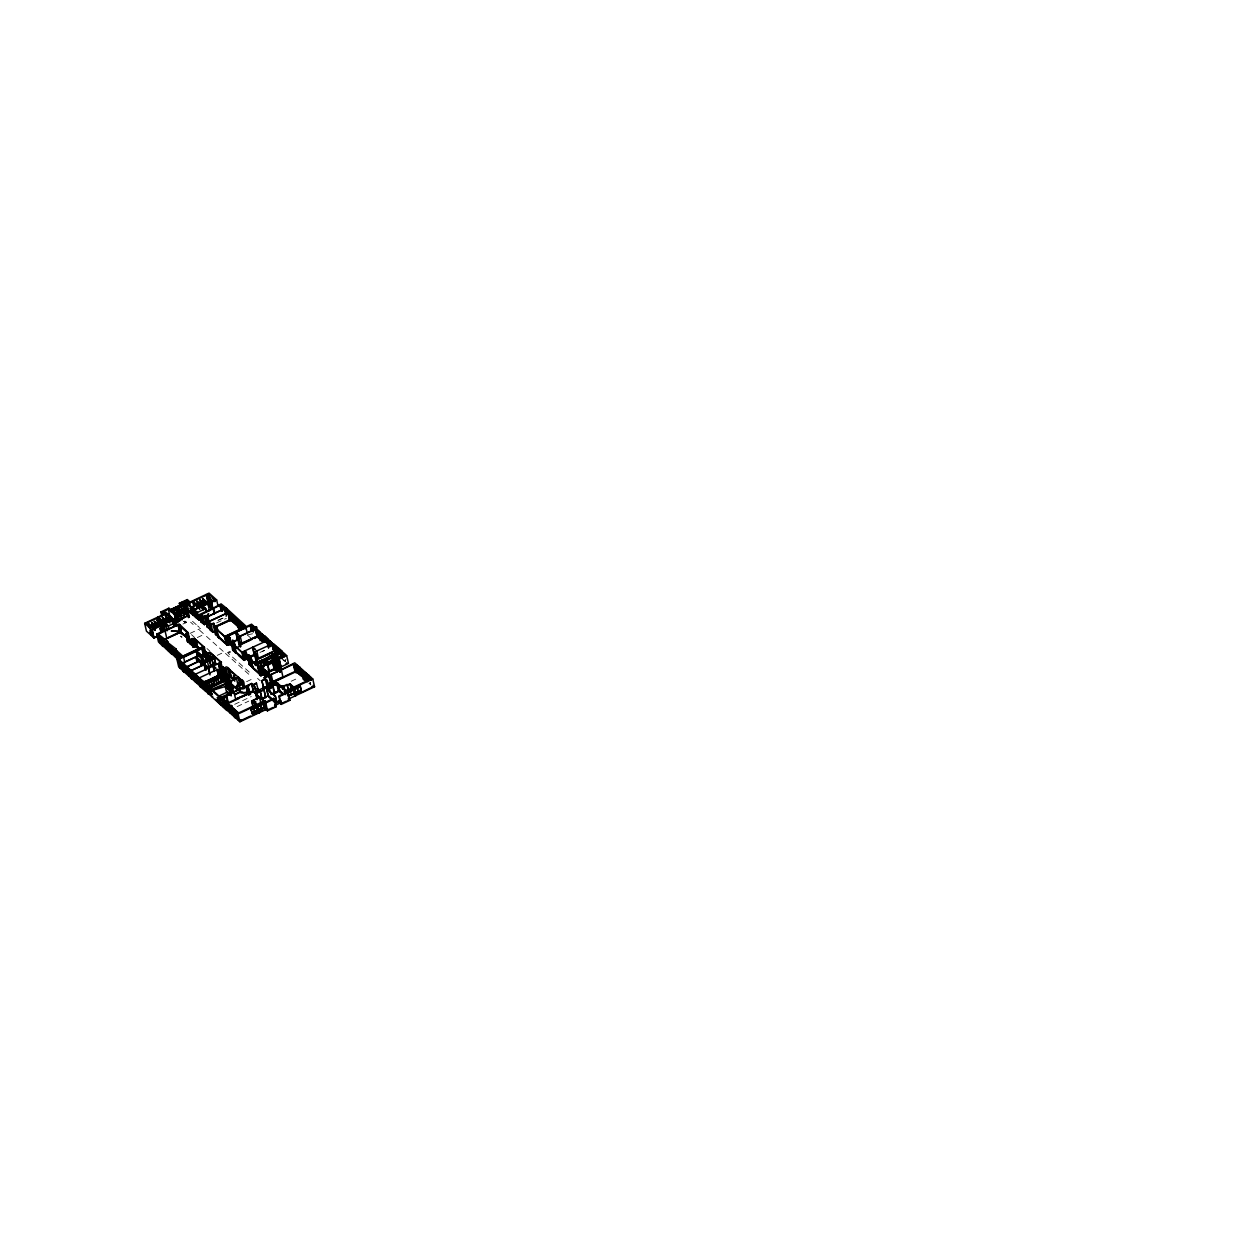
<?xml version="1.0" encoding="UTF-8"?>
<svg xmlns="http://www.w3.org/2000/svg" width="1236" height="1236" viewBox="0 0 1236 1236"><rect width="100%" height="100%" fill="white"/><g stroke="black" fill="none" stroke-linecap="round" stroke-linejoin="round"><path stroke-width="0.75" stroke-dasharray="5 3.75" d="M182.913 624.041L186.59 622.311L184.921 620.827M190.05 633.388L200.526 628.475M217.799 620.379L226.466 616.316M218.54 620.225L224.983 617.197M216.624 622.913L226.312 618.371M197.312 637.544L204.187 634.331L198.625 629.356M247.679 634.825L253.534 633.574M217.212 655.358L224.087 652.144L205.609 635.598M227.439 652.577L230.081 651.341M230.761 651.959L228.135 653.18L250.692 673.373M264.473 650.337L259.483 652.67L264.612 650.46M284.991 660.009L286.072 659.761M246.597 681.654L251.742 679.244M234.655 704.335L251.279 696.548M237.157 706.575L248.791 701.121M291.186 681.252L298.031 678.054M310.437 684.481L310.128 682.226M283.168 659.607L285.361 661.569M310.7 684.435L308.923 683.153L310.962 684.96M282.441 659.437L284.481 661.26M247.169 634.84L252.02 639.182M257.536 678.379L260.24 680.789M192.507 621.306L196.354 624.752M197.652 625.91L199.413 627.486M190.622 622.187L193.187 624.489M225.477 653.396L250.661 675.938M184.828 620.966L186.435 622.388M183.793 621.353L185.539 622.82M183.639 621.337L185.446 622.851M191.441 634.624L194.207 637.112M206.968 648.529L209.811 651.078M180.981 636.107L182.094 637.112M180.379 636.169L181.723 637.374M310.051 682.257L310.53 684.528M285.222 659.931L285.578 661.461"/><path stroke-width="1.5" d="M183.778 603.786L184.535 602.998M183.577 602.04L184.149 602.04M184.767 602.133L182.217 603.585L182.295 602.241M184.38 602.504L184.164 602.411M182.418 603.029L182.155 602.705M174.739 613.21L173.643 610.414M177.011 611.882L181.846 609.58L177.088 611.944M196.447 647.649L197.806 647.231M208.019 621.754C210.058 622.079 207.942 620.287 209.811 629.618L212.855 632.338L211.047 624.535L208.575 622.311L210.614 630.082M202.951 647.432C203.028 645.254 206.659 649.163 202.812 646.83L182.866 656.115L183.144 656.841M220.07 662.45L221.522 662.249L195.319 674.253L196.57 679.676M226.93 645.254L229.834 644.311L228.027 636.478L225.122 637.637L226.528 637.436M245.037 659.9L243.6 660.225M253.21 666.868L252.577 667.904L260.734 675.319L263.299 674.114L266.204 676.895L264.612 669.757L266.343 676.834L263.175 673.991M226.821 644.605L229.865 643.863L231.534 644.929L229.664 643.261M174.43 613.303L176.624 612.021M182.526 602.179L183.036 602.581M181.136 630.066L179.884 624.644L187.007 631.627C184.952 632.26 189.324 632.059 186.914 632.461M216.362 629.232L217.721 629.248L213.55 626.776L216.439 625.648L217.69 631.055M234.114 680.418C228.088 677.869 233.171 668.923 226.389 666.884L223.33 668.352L225.276 676.308L226.497 675.737L224.689 667.904L226.219 669.263L228.027 677.096M241.993 652.685L234.516 645.099M250.398 659.391L251.557 659.576L248.421 657.537L249.394 656.316L252.005 667.394M270.56 682.936L272.955 685.254L278.054 683.137L279.923 691.264M242.117 680.372C225.833 704.767 245.763 663.856 244.048 688.622L241.993 680.372M250.352 660.148L249.749 655.93L248.467 654.771L250.089 655.806L250.985 659.73M226.111 643.724L226.744 644.296L215.219 633.975L222.65 640.217M236.539 652.824L235.334 652.809L232.878 641.546C236.478 641.268 229.618 638.765 233.264 641.175L235.968 653.025L232.708 650.105L229.865 637.699L227.996 636.03L235.767 632.399L238.641 634.964L236.03 632.276L250.197 625.632L252.067 631.596M242.998 652.407L241.777 652.284L243.276 652.484M274.407 693.411L272.6 685.578L269.046 687.247L277.497 683.632L275.041 680.943L275.875 684.559M152.831 632.847L151.441 631.611L152.831 632.847L151.997 633.512L150.607 632.276L151.611 631.395M159.367 641.175L160.371 640.387L159.66 637.251L158.532 637.56L159.367 641.175L166.041 647.139L164.666 641.747M163.816 643.74L163.167 640.31L163.43 646.335L170.877 653.458L169.409 645.47L170.135 649.224M167.772 644.605L168.544 647.973L175.218 653.952L174.384 654.616L167.71 648.637L168.714 647.865L170.722 649.75M174.384 654.616L173.009 649.209L171.619 647.958L171.773 653.798L178.401 659.73M178.973 658.726L175.914 655.976L176.918 655.204L178.926 657.088M187.038 670.005L186.481 672.43L179.807 666.451L180.811 665.663L179.699 660.843M182.866 669.186L183.87 671.611L191.657 678.579M183.422 669.68L184.257 669.016M193.31 674.547L194.824 679.893L188.15 673.914L189.154 673.141L187.949 668.135L190.962 670.932L189.989 671.349M192.6 676.494L192.213 679.074L199.954 686.011M202.534 685.115L201.715 681.793L203.121 687.324L196.447 681.345L197.466 680.572L198.857 681.808M212.19 694.153L211.433 694.756L204.759 688.776L205.763 688.004L207.061 689.425M230.081 708.707L229.68 711.086L223.005 705.107L224.01 704.335L222.604 697.398L245.964 686.459L248.699 695.111L250.506 694.261L247.787 685.609L251.603 683.817L254.461 686.382L257.15 697.15M230.421 710.236L227.625 707.564L226.621 708.352L227.053 710.267L234.747 717.158M230.112 713.017L232.26 711.704L233.542 713.141M237.683 712.739L234.655 709.943L235.304 717.652L239.923 721.793L258.355 713.141M225.338 636.988L224.288 636.664L225.647 637.05M180.487 662.558L179.436 658.742L196.153 650.909L201.901 656.053L210.151 652.762L221.012 662.527M233.882 644.466L234.948 644.667L231.889 642.751L237.698 639.985L236.03 632.276M230.653 677.313L228.845 669.495L235.072 675.057L233.542 675.783L234.794 681.19M223.577 675.319L227.316 678.78L229.881 689.333M196.648 646.413L197.343 647.031M230.514 676.71L231.209 677.328M186.095 609.781L185.045 601.376L191.549 607.123L204.697 601.067M186.342 608.792L185.045 601.376M193.218 614.354L188.629 610.769L189.355 611.372M174.044 622.434L175.311 623.516M170.8 610.893L168.868 608.205L160.881 611.944L163.646 614.4L144.643 623.315L152.244 630.113L165.315 623.454L168.297 626.049L175.728 622.496L176.563 626.111M196.323 614.647L194.624 608.823L193.465 609.363L197.157 612.592L205.67 608.529L206.458 611.959L205.624 611.882M195.921 617.784L198.95 619.591L197.281 612.361L194.361 609.842L202.441 606.057L205.315 608.529L206.149 612.144M197.667 618.803L196.74 613.628L195.412 612.469L197.667 618.803L198.826 619.823L200.556 618.463M244.558 658.989L232.569 649.503L243.554 659.73L246.18 658.464L247.926 659.607L246.458 658.294M252.87 706.451L251.619 701.028L259.452 697.305L261.229 704.628M253.195 706.451L251.943 701.028L259.56 697.398M253.395 702.651L255.605 701.739L253.504 702.743M283.739 693.906L279.027 690.26M264.859 708.614L265.647 709.062M196.895 617.088L196.292 616.053L195.133 616.594L196.57 617.536L195.412 612.469M259.483 674.192L260.224 673.836L249.054 664.273L251.619 664.056M180.162 606.907L179.328 603.292L187.3 599.553L190.066 602.025L209.054 593.125L216.64 599.923L218.092 606.181M181.677 602.535L183.531 601.669M176.903 623.021L175.095 615.188L168.39 609.178L162.472 611.959L165.083 614.307L166.814 622.357M190.421 606.613L189.587 602.998L186.837 600.541L180.919 603.322L183.144 605.316L186.945 603.539L188.814 611.635M183.005 603.214L182.758 602.025L183.438 602.705M170.46 609.611L180.981 604.775M163.615 612.994L165.887 612.129L168.003 621.801M176.501 609.441L175.898 607.34L180.827 605.115L181.816 609.642M187.161 603.724L187.625 605.702L183.809 607.479L183.361 605.501L187.161 603.724L192.013 608.066L193.82 615.899L190.514 607.927L191.827 613.597M206.381 594.902L210.429 598.703L212.87 609.302M171.155 611.588L176.084 609.379M176.331 609.163L181.182 606.891M189.587 602.998L192.692 601.546L196.385 604.852L197.219 608.467M194.361 606.938L193.079 601.376L208.59 594.099L214.508 599.398L211.155 601.685M171.217 611.835L176.006 609.317M183.608 607.293L187.625 605.702M149.494 627.764L148.644 624.072L151.472 626.111M173.473 623.346L172.638 619.746L153.048 628.815L151.642 622.666L154.145 624.875M155.149 625.107L154.299 621.414L156.802 623.624M158.239 625.71L157.266 620.024L159.351 621.893L148.706 626.884M163.569 623.222L162.596 617.521L164.682 619.39L167.262 630.561M198.502 607.973L196.987 601.407L199.32 603.06L200.201 606.922M201.205 606.243L200.093 599.954L202.101 601.747L202.998 605.609M203.847 604.327L202.889 598.641L205.068 600.603L195.643 605.007M151.163 626.266L148.644 624.072M158.981 620.132L163.152 623.856L158.95 620.009M174.322 613.025L176.655 612.144M206.875 597.683L211.047 601.407L206.845 597.56M161.298 619.869L163.755 630.484M174.909 613.612L185.369 608.715L187.069 616.579M185.431 608.776L174.971 613.674L175.265 614.879M180.101 611.542L180.58 613.612L175.728 615.883L180.518 613.365L180.101 611.542L175.249 613.813L175.666 615.652M186.713 608.606L186.203 609.518M170.722 616.455L171.789 620.441M169.734 621.523L168.668 617.521L161.823 621.275M148.876 627.038L168.838 617.676M169.965 617.119L168.39 609.178M148.969 627.285L159.599 622.311L163.863 626.328L159.537 622.542M175.095 615.188L176.115 614.709L177.922 622.527M186.018 609.951L187.609 609.317L189.417 617.15M204.867 601.221L192.522 606.953L195.273 617.197M149.139 627.44L159.768 622.45M162.503 621.167L168.946 618.154L162.009 620.642M175.605 615.59L180.456 613.303M166.196 613.968L170.738 618.031L171.881 617.49L167.2 613.303L146.234 623.33L153.341 628.784M180.827 613.396L185.694 610.939L180.95 613.442M192.013 608.066L193.156 607.525M180.904 613.458L185.678 611.125M207.818 601.268L200.943 604.481L208.096 601.515M191.317 609.163L192.631 614.833M188.629 610.769L188.598 611.449M165.609 621.816L154.454 627.023L155.164 630.02M208.081 602.025L201.576 605.068L202.256 607.973M168.868 620.534L166.69 622.419M198.579 606.799L201.066 605.64M160.124 625.061L164.45 628.861L160.278 625.122M175.249 624.813L173.998 619.39L172.638 619.746M208.142 602.55L212.345 606.413L208.173 602.674M214.971 601.453L213.457 600.279L214.925 601.608M195.072 609.224L207.926 603.199M176.176 626.127L175.342 622.511L172.53 620.07L165.593 623.33L168.451 625.802M173.627 623.562L172.793 619.947L173.998 619.39M208.204 603.879L202.689 605.934L205.67 608.529M211.572 602.287L216.64 599.923M152.492 630.746L151.456 631.225L151.997 633.512M211.758 603.879L207.432 600.078L211.727 603.755M150.189 632.708L151.626 634.377M161.051 632.647L160.077 628.429L160.927 627.965L164.187 631.055M179.096 619.483C174.013 622.743 176.856 614.833 181.012 615.961M206.18 594.531L208.621 605.686L212.716 608.313M176.794 621.507L187.115 616.007M160.989 628.676L160.216 629.031M208.76 606.289L209.378 605.331M182.387 618.912L181.414 619.344L182.094 619.854L181.491 619.19M192.878 614.045L194.33 614.786M151.348 635.52L152.368 635.041M211.449 608.019L209.131 597.359L211.511 608.081M162.379 642.272L160.371 640.387L161.839 641.7L161.066 638.008L162.534 645.995L158.502 641.917L156.694 634.083L164.882 630.252L166.86 638.518M165.269 630.592L179.22 624.056L179.884 624.644M202.982 622.465L201.004 621.847L199.336 614.616L213.025 608.205L214.369 614.029M152.739 636.772L153.758 636.293M184.782 635.845L180.317 633.064L178.108 624.86L159.073 633.774L158.625 634.423L167.725 641.515L168.559 645.13M200.881 614.848L219.962 605.238L221.816 611.202M178.509 625.231L187.084 632.229M195.798 617.181L197.25 617.32M199.336 614.616L202.642 616.996L204.45 624.829M200.433 615.018L202.24 622.851L201.298 614.57L202.132 618.185M220.564 605.779L228.459 611.882L227.687 612.253L229.355 619.468M154.006 637.915L157.451 636.293L154.052 637.946L146.451 631.148L144.643 623.315M200.711 614.848L202.797 616.702L205.176 615.59L208.281 618.371L209.904 625.37M201.205 617.691L199.908 619.236M202.642 616.996L205.331 615.729M222.944 607.37L221.908 607.849L224.967 610.584L225.786 613.72M199.506 619.808L200.665 619.375M213.025 608.205L221.089 603.894L226.358 608.158L227.084 611.295M204.79 618.201L208.652 613.597L204.882 618.633M206.397 617.227L224.797 608.606M160.726 638.162L169.409 645.47M226.358 608.158L246.443 626.59L251.557 624.18L264.628 636.37L261.569 633.62M179.591 631.426L171.279 631.102L178.741 631.349L179.081 632.801M207.246 627.316L205.423 619.483C212.808 619.082 199.259 612.484 208.158 618.386L205.902 619.483L207.154 624.906M162.611 639.815L161.592 640.294L158.532 637.56M180.889 631.287L164.033 639.846L177.52 633.605M201.004 621.847L203.09 621.538M225.106 610.522L222.047 607.788M163.832 639.553L180.765 632.183M201.221 622.032L202.967 621.801M177.459 632.894L181.924 633.28M225.632 611.264C228.598 620.364 222.99 606.845 226.991 612.392M159.815 643.091L160.618 642.72L159.552 637.081M159.969 643.245L160.726 642.519M209.008 621.445L228.011 612.531L229.958 620.487L231.117 620.487L229.324 612.67L227.687 612.253M204.465 623.933L206.999 622.959L204.311 624.226L202.101 622.249M228.15 612.67L209.224 621.538L210.135 625.447M168.204 647.309L166.953 641.886L167.725 641.515M188.088 641.144L186.281 633.311L187.687 632.647M188.567 641.144L186.744 633.311L188.166 632.647L189.664 640.634M185.74 634.145L187.795 642.21L185.74 634.145L186.713 633.697L188.521 641.53M188.104 642.071L186.203 634.161L187.177 633.697L188.984 641.53L188.011 641.994M163.26 643.245L165.454 644.929M162.534 645.995L164.233 645.949M167.71 648.637L166.875 645.022L168.003 644.728M211.047 624.535L213.766 623.268L214.616 626.946M232.121 618.448L231.039 618.695L230.483 615.435M188.49 636.617L190.359 644.018L187.578 632.137L188.166 632.647M231.843 616.563L232.492 619.993L231.92 616.625M179.282 659.73L177.613 652.824L169.965 645.965L171.433 653.952L172.577 653.427M166.489 649.07L167.293 648.699M218.154 637.081L215.574 626.065L216.439 625.648M214.415 626.93L229.68 619.761M234.346 617.567L233.28 618.108L230.251 615.312M214.338 627.146L230.22 620.24M216.331 635.041L214.539 627.224L216.068 626.513L218.818 637.668M169.965 645.965L172.159 651.217M217.072 626.343L230.977 619.885M234.006 618.494C237.018 629.016 230.421 611.743 236.895 621.353L233.975 618.726M195.937 645.764L193.001 646.861L191.194 639.027L193.032 638.888L194.84 646.722M191.194 639.027L192.893 639.182L194.701 647.015L196.076 646.366L194.407 638.255L193.032 638.888M168.158 650.569L168.961 650.182L165.454 646.752M192.893 639.182L194.979 639.182L196.787 647.015M187.548 641.978L188.938 641.484M235.427 620.039L236.277 623.114M237.915 627.61L236.107 619.777L236.864 619.421L229.309 612.654M234.006 621.245L233.449 618L230.39 615.25L231.163 618.633M215.574 631.071L212.716 631.735L207.107 626.714M176.624 654.833L175.373 649.41L176.13 649.054L177.381 654.477M236.107 619.777L245.361 627.023L225.632 636.37M214.539 631.333L213.164 632.199M174.57 650.522L173.55 651.001L170.491 648.267M173.797 652.407L171.649 648.174M239.49 622.171L238.455 622.65L239.738 628.197L240.773 627.718M215.667 634.439L212.731 623.516L210.692 623.794L208.93 622.218L210.815 630.514M177.613 652.824L178.726 659.236L186.512 666.374L188.413 666.776L187.47 667.224L188.644 673.527M177.119 652.793L179.127 654.678L177.629 653.257M239.954 624.087L240.696 627.332L239.923 623.964M177.536 653.442L182.032 656.779L176.918 659.174L178.726 667.007L183.314 671.117M192.862 646.258L196.076 645.47L197.157 646.922M194.423 645.887L193.125 646.49L187.408 641.376L189.927 640.866M193.001 646.861L191.595 638.966M174.832 656.548L175.636 656.161M238.533 626.652L237.775 627.007L239.398 627.409M242.55 624.922L241.483 625.447L238.455 622.65L241.607 625.401L242.426 628.707M178.169 653.319L180.502 658.494M229.494 617.135L242.982 629.201L242.086 625.895L243.106 625.416M179.823 655.312L180.379 658.556M178.386 656.517L176.794 655.265M239.738 628.197L238.764 628.367L236.957 620.549M176.362 657.907L176.671 655.389M225.261 636.246L245.222 626.884L245.5 627.625M183.005 656.239L202.843 646.953M208.76 661.523L206.845 653.736L202.38 656.022L196.277 650.677L183.469 656.671L184.859 662.697M196.493 650.862L203.662 647.51L205.655 655.683M178.71 659.375L179.436 658.742M183.608 657.274L196.416 651.264M205.253 657.815L203.446 649.981L201.87 648.576L196.663 651.017L197.914 656.44M205.47 655.343L203.059 656.47L203.986 656.27L202.179 648.436L203.693 647.726M250.815 626.173L251.727 625.74L267.409 639.769L268.212 643.724M253.38 631.704L252.206 626.637L253.226 626.158L256.285 628.892L237.806 637.359L239.614 645.192M203.446 649.981L205.562 657.676M246.01 627.594L227.548 636.061L229.865 637.699M180.039 662.295L181.059 667.996L180.255 668.382M252.762 628.212L254.709 629.943M255.821 626.853L256.702 627.193L255.821 626.853L256.285 628.892M180.101 662.542L182.882 665.215M252.824 628.444L254.183 629.572M183.531 671.766L181.167 663.438L183.531 671.766L184.674 671.241L182.727 662.975L200.386 654.709L202.194 662.063M203.538 655.806L207.617 659.452L206.257 652.083L207.54 653.226L209.347 661.059M237.405 637.359L238.78 638.579L240.556 646.629L239.212 645.177L237.405 637.359L255.327 628.954L257.273 636.911L253.859 638.502L257.134 636.787L262.217 641.33M182.866 663.114L195.891 656.996L208.421 667.965L210.043 674.949M196.987 660.487L196.153 656.872L200.68 654.756L201.901 660.039M181.723 663.933L189.85 670.746L191.874 679.244L192.924 677.853M183.098 663.964L186.111 666.76L182.063 663.778M260.085 637.436L256.995 634.933L255.821 629.881L256.841 629.387M208.745 660.673L207.231 653.38L202.024 655.822L203.276 661.229M207.54 653.226L209.904 652.114L220.873 661.924L222.156 667.502M233.264 641.175L230.9 642.287L233.589 644.682M240.417 646.505L238.78 638.579M240.417 646.691L238.61 638.672M232.77 641.808L237.436 639.615L239.351 641.345M201.144 656.934L206.041 654.632M256.377 631.441L259.359 634.3L256.439 631.689M181.46 666.76L180.379 666.606L181.136 667.301M183.716 665.771L186.497 668.444M182.279 666.976L181.321 663.717L182.665 663.408L179.606 660.673M256.223 633.017L255.265 629.371L252.329 626.575L253.504 631.642M205.114 657.212L203.847 655.667M184.967 667.085L186.281 666.637M258.061 634.701L257.119 634.871L255.945 629.819L258.834 632.678L259.9 632.137L257.861 630.314M188.011 666.42L200.402 660.673L201.468 666.312L199.954 660.627L187.872 666.297L188.845 670.036M183.917 669.294L183.222 663.902M188.15 673.914L186.93 668.614L188.042 668.321M201.329 661.893L213.921 656.131L215.728 663.964L212.808 665.184L215.759 663.809M260.549 634.099C265.06 634.331 266.296 650.012 263.608 636.849L260.672 634.053L261.723 639.166L260.781 634.222M201.607 662.141L204.249 660.796M206.86 659.545L204.419 660.596M208.791 667.224L206.875 659.282L211.356 657.351M213.797 656.301L211.68 657.289L213.21 664.474M182.974 671.272L184.535 670.808M200.696 662.944L201.777 663.809M207.756 659.391L206.257 652.083M257.134 636.308L239.475 644.589L240.85 645.825L235.396 648.189M258.417 636.123L257.799 632.801L258.618 636.123M185.894 670.206L185.076 666.899L186.481 672.43M241.174 644.45L250.584 640.047M261.105 635.675L264.087 638.533M188.444 670.005L191.225 672.678L192.043 675.999L194.778 678.255M261.028 635.968L264.118 638.471M214.322 658.201L201.87 663.995L201.375 661.832L202.055 664.072L214.431 658.309M232.847 650.229L233.388 650.723M259.946 637.482L259.004 632.554M189.85 670.746L191.874 679.244M264.489 635.767L268.243 639.599L267.177 640.14L264.164 637.343L267.316 640.078M193.017 678.703L191.147 670.515L204.234 664.381L205.609 669.989M262.403 637.096L263.345 640.356M191.256 670.623L204.342 664.489M190.066 671.411L198.146 678.178L200.186 686.675L208.266 693.442M203.677 665.231L201.762 661.816M204.697 666.436L206.69 667.934L204.821 664.644L205.902 670.283M206.644 667.996L206.242 666.003M259.977 640.619L260.92 640.171M191.997 673.002L194.84 675.922M208.39 666.451L206.01 667.579L204.388 660.58L206.026 667.857M210.815 665.323L212.947 664.319L211.433 657.15M213.195 664.195L215.327 663.207M188.598 675.845L189.402 675.459M267.285 643.817L266.451 640.202L267.409 639.769M193.604 674.593L194.624 674.114L191.286 671.117M268.645 647.896L266.976 640.665L242.889 651.758L244.697 659.591L246.165 658.912M276.972 652.623L275.721 647.2L268.397 640.665L266.451 640.202M192.26 676.772L194.16 677.622M196.447 681.345L195.226 676.046L196.246 675.567L199.274 678.363M270.02 646.598L268.984 641.484L271.997 644.28L273.079 649.333M219.931 664.736L222.032 672.415L219.931 664.736L218.448 663.408L219.668 671.333M246.906 659.112L244.512 651.233L246.258 652.392L249.502 664.721M191.317 678.734L193.233 678.595M196.74 677.436L198.115 678.842L199.305 678.301M269.463 643.353L272.43 645.903M198.146 678.178L200.186 686.675M227.208 686.938L222.727 666.822L224.025 667.981L225.833 675.814M265.045 636.262L276.555 647.031M198.007 678.734L198.919 681.87M220.302 676.741L219.823 674.701L221.97 673.821L217.273 669.464L199.351 677.869L200.479 683.369M257.505 661.198L255.697 653.365L254.431 652.237L256.47 660.627L255.837 660.07L254.029 652.237L272.09 643.956M272.044 644.219L268.845 641.53M208.034 685.625L209.626 693.566L208.482 694.091L206.458 685.609L198.702 678.672L202.889 681.592L203.322 683.23L200.356 680.665M275.226 651.078L274.438 647.71L275.257 651.017L273.635 649.827L272.461 644.775L273.496 644.296M250.645 655.729L251.758 661.028L250.645 655.729L247.385 657.042L250.197 659.56M257.073 661.399L255.697 653.365M195.273 681.824L196.076 681.438M196.941 680.959L196.246 675.567L199.181 678.363M223.113 669.309L219.668 670.854M249.332 656.764L255.667 653.798M251.155 656.579L254.477 655.018L252.808 647.309L255.528 649.734L252.561 647.417L254.369 655.25L251.263 656.718M273.032 646.335L275.999 649.194M246.319 659.066L244.944 659.715L243.137 651.882M273.079 646.582L276.045 649.132M219.467 671.874L219.807 673.805M226.219 669.263L227.779 668.537L228.845 669.495M196.895 683.276L197.714 682.89M221.599 671.967L220.456 670.53L222.434 670.005M201.623 681.978L202.92 681.546L199.738 678.858M248.142 660.287L245.964 652.531M276.045 653.056L274.794 647.633L275.721 647.2M276.879 653.813L275.52 647.51L272.461 644.775M220.07 674.223L221.105 675.165L218.957 672.956L220.085 673.774M204.094 682.581L221.939 673.713L223.747 681.546L210.753 687.633M277.482 659.159L284.527 655.08L276.555 647.958L274.794 647.633M199.861 678.796L200.51 686.505M206.196 681.221L204.203 682.689M213.318 679.985L212.901 678.07L210.831 678.919L212.438 686.165M213.071 677.869L215.049 676.942M217.366 675.984L215.373 676.895L217.011 683.894M278.316 654.029L277.158 648.962L278.177 648.483L280.217 650.306M224.102 674.207L225.694 675.211M273.759 651.187L255.697 659.468L256.933 660.796M199.629 686.165L200.773 685.64M271.147 652.608L279.351 659.761L281.468 668.939L279.212 659.823L271.147 652.608L275.072 669.201L277.636 671.503L275.922 663.825L277.636 671.503L275.01 668.97M204.45 684.157L222.341 675.69M256.841 650.909L258.262 658.263M260.317 657.969L272.059 652.469M204.728 684.311L222.434 675.876L221.445 674.887M257.799 659.329L267.208 654.925M272.198 652.593L268.645 654.06M277.714 650.538L280.51 653.211M205.037 684.868L206.427 686.274M277.636 650.831L280.557 653.458M222.047 677.158L226.358 675.134L227.887 676.494L229.757 675.629L230.885 676.633M252.314 662.96L257.366 660.596L256.099 659.468M206.458 685.609L208.482 694.091M273.357 643.693L281.978 650.97L280.773 652.206L281.932 657.258M206.304 686.165L207.184 689.364M280.402 651.403L255.049 663.948M206.381 686.227L207.617 685.733L204.558 682.998L205.593 688.112L212.391 694.029M255.064 663.408L257.49 662.28L258.726 667.656M280.309 651.588L276.061 653.566L277.111 658.093L281.375 656.223M228.088 681.577L224.272 678.131M228.475 688.236L226.08 677.513L228.598 688.174M273.789 655.157L275.752 663.469L273.851 655.219M225.477 705.632L224.689 701.94L207.015 686.104L208.266 686.413L208.436 687.973M229.525 676.401L231.117 675.644M203.569 689.255L204.604 688.776M280.726 653.334L273.141 656.919M208.482 687.741L209.935 687.061L208.822 682.241M210.182 686.938L212.175 686.011M212.422 685.887L214.4 684.96L212.886 678.054M214.662 684.852L216.64 683.925M216.887 683.802L218.865 682.875M219.127 682.751L221.105 681.824L219.993 677.004M221.368 681.7L223.268 680.82M227.316 678.78C239.305 732.855 218.092 636.324 233.944 693.334L225.879 686.119L223.33 675.026L231.472 682.334M255.45 665.478L262.665 661.832M263.392 661.754L271.827 657.969M273.372 657.073L280.804 653.751M210.027 687.819L223.422 681.53L221.615 673.697M224.937 681.021L232.816 688.174M276.802 662.218L272.77 658.603M205.207 690.708L205.979 690.229M208.22 689.147L208.652 690.862M210.074 688.854L211.093 688.375L211.619 690.661L207.154 686.706M228.799 680.124L231.456 690.723L228.938 680.063M276.833 657.707C279.413 682.504 280.356 644.45 271.58 655.667L272.615 660.194M264.906 663.377L263.237 662.079M209.919 689.41L211.232 688.977M257.814 666.961L260.209 675.335L257.814 666.961L259.066 668.089L260.873 675.922M258.695 666.698L261.09 665.447M268.042 662.311L272.368 660.318C272.77 650.059 262.434 659.576 268.691 664.767L272.816 662.681M277.034 658.108L281.236 656.007M283.956 654.879L280.773 652.206L284.249 656.393M237.945 676.648L239.475 682.426M268.15 662.419L272.384 660.426M228.305 681.747L232.152 685.285L224.133 678.193M230.128 681.299L232.646 691.975L230.329 681.314M208.05 686.289L211.495 690.723C204.697 684.775 211.85 690.569 208.374 692.021L208.822 693.937L226.173 709.928L224.365 702.094L225.724 701.461M224.967 683.786L211.928 689.116L203.955 681.978M229.896 681.469L236.462 678.394L238.131 685.625M253.102 667.95L251.14 659.978L259.143 667.146L274.16 660.719M230.112 681.654L238.95 677.513L240.201 682.936M259.066 668.089L272.507 661.785L274.655 669.927M229.726 694.817L220.703 697.537L212.638 690.321L225.601 683.91L233.48 691.063L225.246 683.941L225.848 686.521L229.602 689.889M278.455 659.468L286.675 655.621L288.482 663.454L280.479 667.193M207.926 693.597L209.286 692.963M210.846 692.546L210.027 689.225L211.433 694.756M238.61 679.537L241.437 681.886L238.656 679.476M239.568 679.151L240.68 683.57M267.733 665.91L263.33 661.523M274.485 662.697L276.447 670.267L274.608 662.65M229.324 694.848L226.636 692.438L225.246 686.413L226.064 685.903M269.201 675.319L263.762 670.437C259.823 655.976 268.258 688.993 263.685 670.746M276.694 662.388L280.526 665.818L272.631 658.664M241.144 680.387L241.344 681.716M227.285 687L224.767 676.324M280.773 670.128L274.006 663.964L275.149 664.999M279.83 662.805L272.09 655.713L279.985 662.867M275.01 665.138L274.037 664.087M277.049 664.613L275.134 656.362M277.25 664.798L275.273 656.301M239.413 682.735L240.788 683.786M242.38 681.391L240.155 682.566L242.519 681.515L238.347 677.791L242.426 681.7M274.593 666.498L279.939 671.472L274.454 666.559M241.422 682.442L242.874 683.554L233.558 687.772M267.177 676.339L265.972 670.963L267.316 676.277M211.881 696.687L212.685 696.301M264.071 673.079L265.539 674.006M263.345 673.805L260.657 675.721M266.204 672.616L273.959 668.83M235.025 687.355L242.905 683.678M266.265 672.863L274.176 669.016L275.69 669.448M235.226 687.649L242.92 683.863L241.468 682.38M259.73 668.151L261.399 675.381L263.484 674.408L261.615 666.884M266.296 673.079L274.098 669.433M285.933 663.886L286.767 662.82M261.399 675.381L262.434 675.18L260.41 667.162M267.517 672.801L274.315 669.618L272.507 661.785M275.072 669.201L271.287 652.546M280.062 667.146L278.085 658.819L279.923 667.208M219.931 695.574L227.409 692.083M273.867 664.026L280.649 670.19L280.17 667.625M239.614 690.584L236.091 688.452L237.667 688.174L240.448 690.661M265.725 674.346L266.945 675.273M268.722 673.404L269.263 675.536L262.047 669.078L263.577 670.267M219.035 702.264L217.613 697.552M263.206 668.661L268.938 673.527L269.386 675.474M281.082 668.228L273.218 661.198M278.672 670.345L277.281 665.045L278.44 670.036M281.19 668.707L273.326 661.677M266.868 675.582L268.366 676.525M220.703 697.537L233.666 691.465L235.813 699.607L247.308 694.215M234.006 691.774L251.696 683.477L253.086 684.729L256.47 683.137L253.21 684.899L254.724 686.258L257.304 697.274M270.746 683.292L283.075 677.452L281.267 669.618L263.824 677.791L265.215 679.043L267.254 687L263.283 688.73L267.022 686.876M271.163 682.056L268.892 675.706L264.349 677.838L267.208 680.403L269.015 688.236M270.421 674.995L293.334 664.257L296.068 672.909L297.273 672.43C289.996 658.402 305.987 677.235 295.821 666.93L295.497 665.478M217.304 697.691L220.425 699.653M224.272 705.91L222.604 698.68L223.546 698.232L224.38 701.847M246.891 687.278L248.699 686.428M294.261 665.092L295.203 664.644L302.573 671.241M261.847 680.619L263.824 688.606L261.847 680.619L265.215 679.043M269.911 676.633L271.456 675.907L273.125 683.137M262.001 680.773L265.446 679.167L266.961 680.526L268.768 688.359M223.005 705.107L221.769 699.808L222.804 699.329M295.404 665.292L296.424 664.813L299.483 667.564L298.463 668.043L295.404 665.292L298.54 668.043L299.622 673.095L298.54 668.043M234.608 694.369L240.155 691.758L240.356 692.608L247.818 692.84M234.701 694.786L241.005 691.836L241.19 692.685L242.673 691.99L242.874 692.824L246.041 692.284L247.911 693.272M223.16 701.26L226.08 703.871M271.426 679.476L271.796 681.716M281.267 669.618L294.74 662.836L307.594 674.331L304.674 672.199L303.639 672.678L306.667 675.474L308.475 674.671L308.645 677.313M224.55 702.496L225.864 702.063M226.281 701.955L224.921 702.604L226.729 710.422L228.706 709.881M257.876 692.531L257.227 688.498L260.363 691.31L262.171 699.143L266.157 697.274M270.746 688.344L269.711 682.643L271.132 686.783M302.156 671.272L299.143 668.475C299.946 678.07 309.819 681.438 297.644 670.113M235.674 699.004L248.791 693.52M249.378 692.593L253.365 690.708L251.696 683.477M272.059 681.948L282.936 676.849M224.937 701.075L223.701 697.629L226.389 696.378L227.872 702.851L225.246 700.503L228.289 702.743L253.272 691.048C256.733 692.407 255.945 695.868 254.879 692.129L258.309 690.522L256.47 683.137M307.548 681.438L295.945 671.04L269.247 683.554L271.719 684.466M229.417 702.898L239.413 698.201M250.862 692.84L253.411 691.65L263.021 700.503L264.489 706.837M277.142 680.526L295.141 672.075L293.334 664.257M299.436 670.159L302.542 672.956M299.406 670.221L302.418 673.017M296.872 671.874L295.002 671.472M266.883 686.274L254.755 691.959L255.018 692.732M298.2 671.55L297.382 668.228L298.154 671.611M223.438 707.038L224.473 706.559M274.145 683.863L271.518 684.991L274.083 683.802M228.366 705.741L229.093 708.877M228.444 705.787L229.479 705.308L225.246 702.434L232.94 709.325L235.304 717.652M303.469 679.506L301.661 671.673L303.098 670.793L300.039 668.058L299.019 668.537L302.032 671.333L304.303 680.248L305.524 679.815L303.716 671.982M256.346 693.303L260.101 691.434L261.924 699.267M260.363 691.31L264.056 689.765L265.725 697.475M266.358 688.498L275.566 696.393L276.617 702.187L279.846 700.009L281.113 701.136L276.694 702.249L275.304 696.517L266.358 688.498L268.305 696.455L275.242 702.681M299.529 672.909L296.733 670.236M256.393 693.365L264.056 689.765M268.876 687.633L267.115 686.397L263.515 687.849M232.476 713.249L230.808 706.019L231.719 705.586L234.979 717.807M279.799 691.418L277.992 683.601L286.536 690.507L310.236 679.398L310.839 678.641L303.407 671.982L301.661 671.673M231.642 712.508L230.02 707.193L231.039 706.714L234.067 709.51L235.149 714.562L237.868 716.834M304.195 674.253L307.177 677.096L304.257 674.485M231.534 708.583L234.5 711.133M306.559 674.81L307.594 674.331M232.862 709.943L234.098 709.449M234.763 710.128L233.496 709.819L238.115 713.96L239.923 721.793M308.428 680.974L307.47 675.814M304.813 677.745L305.895 677.498M274.407 692.593L278.826 691.187M270.839 694.416L279.151 690.708L283.245 694.369M235.149 711.812L237.945 714.485M307.872 677.73L310.839 680.279M274.052 693.767L277.127 692.33M272.955 685.254L274.546 693.195L279.151 690.708M305.076 679.213L303.33 678.904L304.38 679.074M306.435 678.935L305.616 675.613L306.404 678.981M231.688 714.423L232.615 713.852M310.174 678.054L311.209 677.575M236.385 713.002L237.327 716.262M263.021 700.503L263.237 701.43L239.537 712.539L238.239 712.662L230.808 706.019M236.416 713.126L237.714 712.678L237.976 714.423M307.254 675.922L310.282 678.718L311.348 678.178L308.15 674.841L312.754 678.966L314.562 686.799L296.13 695.435L294.771 691.418M285.207 694.632L284.373 691.017L285.377 690.553L276.725 683.431L278.656 691.604M307.779 680.294L304.983 677.622L308.552 680.912L307.331 675.211M238.115 713.96L262.681 702.481M264.18 701.739L265.987 709.572L267.409 710.855L276.122 706.776L274.315 698.943L265.601 703.021L264.18 701.739L257.382 705.061M267.409 710.855L265.524 701.028L263.67 700.719L256.053 693.921L257.351 699.483M287.787 695.883L286.706 691.187L293.303 688.081L287.37 690.939M312.754 678.966L293.704 687.803L290.12 684.219C276.339 688.174 278.301 687.216 290.275 684.08L294.508 687.772L296.316 695.605L294.554 695.42M250.723 708.182L256.099 705.663M292.747 687.587L293.488 688.251L299.436 685.254M310.746 680.094L307.393 675.86M250.491 708.058L256.13 705.416M250.475 707.564L252.283 713.867L264.566 708.104L263.345 702.805L257.567 704.829L259.56 712.832L257.799 712.647M293.766 687.108L294.462 688.205L300.101 685.563L301.321 690.862L288.544 696.022M274.315 698.943L273.65 698.355L266.08 702.048L265.137 701.198M234.423 717.313L235.767 716.679M257.706 706.513L263.237 704.056L257.536 706.621L259.375 712.662L265.987 709.572M294.4 689.209L300.008 686.814L294.307 689.394M250.893 709.742L256.594 707.162L251.109 709.866M251.835 713.002L257.134 710.422L257.907 711.225M288.529 695.713L293.905 693.195L295.11 695.914L288.513 699.02L289.935 700.302L281.236 704.381L279.382 700.982M251.742 713.187L264.025 707.425L264.566 708.104L262.758 701.801M238.363 720.387L240.387 720.804L250.614 716.015M240.248 720.202L241.205 719.769L239.908 719.893L240.387 720.804M311.688 686.907L312.986 686.783L312.044 687.231M253.581 714.624L258 712.554M258.818 712.168L263.052 710.19M288.343 698.34L289.487 698.556M295.574 694.941L299.807 692.963M300.842 690.26L301.337 692.407L310.499 687.942M274.716 704.814L276.632 703.917M278.934 702.836L279.181 702.048M267.331 708.861L267.888 709.881L265.586 709L265.014 710.036M279.877 703.16L274.763 705.555L276.122 706.776M264.674 708.923L267.748 709.279L266.806 708.429M268.274 709.696L272.971 707.486M275.458 706.189L274.392 706.158M280.587 703.794L286.412 701.198M287.973 700.457L288.838 699.391M224.257 698.139L226.945 696.872L228.289 702.743M210.599 629.433L213.025 631.596M279.351 691.001L278.579 691.032M195.442 639.893L194.407 638.255M204.419 647.679L204.094 646.907L206.582 655.59M251.263 660.58L258.247 666.76M203.585 646.938L195.921 639.599L197.729 647.432M212.638 690.321L225.261 686.505L231.982 692.515M252.685 667.888L250.908 660.673M218.262 637.544L218.957 637.544M188.675 638.842L189.834 639.877L188.382 640.928M210.676 628.676L207.71 627.316M252.159 667.285L252.051 666.528M179.606 632.554L178.108 624.86M179.405 632.647L180.317 633.064M240.819 697.259L247.772 694.292L245.964 686.459M231.379 676.71L233.944 679.367M160.232 642.071L162.627 643.894M172.592 653.149L174.987 654.972M217.799 677.9L217.351 675.968M184.674 601.561L186.945 603.539M172.793 619.947L175.728 622.496M251.943 701.028L256.192 704.721M251.619 701.028L255.991 704.814L257.66 712.044M219.514 674.856C221.908 679.29 214.23 669.464 219.143 683.029M281.654 651.125L286.675 655.621M269.881 641.051L271.92 642.875M282.812 652.639L284.852 654.462M255.945 629.819L258.973 632.616M275.613 647.51L272.6 644.713L273.759 649.781M303.778 672.616L306.791 675.412L307.872 680.48M252.206 626.637L255.219 629.433M277.158 648.962L280.17 651.758L277.281 648.9L278.455 653.968M264.597 638.966L266.667 640.65M269.278 643.168L272.384 645.965M284.125 656.44L280.989 652.33M307.687 677.544L310.792 680.341L310.452 678.595M264.643 639.213L266.157 640.557M284.172 656.687L281.375 654.014L281.514 656.702M261.893 639.043L264.813 641.669M256.563 634.377L265.462 642.349L264.288 637.282M273.202 649.271L276.694 652.577M313.017 685.408L314.562 686.799M263.855 642.334L256.995 636.185L239.073 644.574L240.448 645.81M273.619 651.063L276.184 653.35M307.347 681.731L305.215 679.815L303.407 671.982M226.559 610.599L228.598 612.423M246.149 628.197L247.154 633.048M245.222 628.63L242.21 625.833L242.982 629.201M225.524 611.078L228.552 613.875M242.086 625.895L245.099 628.691M206.057 594.593L210.63 598.518L213.195 609.611M230.128 619.112L241.638 629.418M230.73 620.132L237.188 625.926M252.159 639.306L241.638 643.384M271.657 657.614L263.175 661.832L267.826 665.864M300.101 685.563L301.321 690.862M202.58 598.78L204.759 600.742M204.604 601.345L205.207 604.574M208.699 605.563L212.994 609.24M208.621 605.686L211.959 608.668M202.519 602.102L203.461 605.625M199.784 600.093L201.808 601.901L203.523 609.549M297.243 688.019L298.092 691.449L297.351 688.205M275.149 668.908L277.652 671.148M199.892 603.554L200.665 606.938M237.806 637.359L239.181 638.595M262.635 659.73L267.486 663.886L269.139 671.751M254.029 652.237L255.296 653.365L257.103 661.198M267.285 663.979L262.743 659.916L266.713 657.799L268.444 664.891M196.987 601.407L199.011 603.199L199.908 607.061M263.963 666.837L262.356 659.839L260.41 660.905L261.538 666.389L260.147 660.75M293.442 688.684L294.06 693.257M292.793 688.375L287.478 690.955M237.698 639.506L239.614 641.221M257.196 656.965L258.509 658.139M241.932 643.771L240.217 636.03M260.054 660.92L257.629 662.063L258.988 667.548M295.249 692.654L300.781 690.198L288.421 695.883L287.123 690.229M193.079 601.376L196.972 604.867L197.806 608.483M268.042 670.02L269.201 671.055M290.491 691.31L291.217 694.447M213.766 623.268L214.431 626.714M246.258 652.392L244.79 651.063L246.597 658.896M271.456 675.907L261.491 666.946L263.16 674.176M286.706 691.187L288.127 692.469L289.935 700.302M287.864 692.639L293.349 689.935L279.429 696.548L281.236 704.381M205.902 619.483L208.251 621.584M214.539 627.224L216.594 629.078M217.273 629.665L224.72 636.339M205.423 619.483L208.003 621.785M216.903 629.757L224.442 636.494L226.25 644.327M234.16 645.192L241.854 652.083L243.662 659.916M264.149 672.77L262.619 671.581L268.444 676.818M284.373 691.017L286.551 692.438L278.78 695.961L280.078 701.615M235.659 648.05L233.99 640.835M183.793 602.272L183.546 602.967M247.864 660.457L247.2 659.375M202.38 622.079L204.62 624.087M226.312 643.492L227.903 644.914M261.26 674.779L261.615 675.567M183.361 605.501L187.609 609.317M259.915 673.991L249.054 664.273L251.866 666.791L250.846 662.388M269.463 682.766L272.6 685.578M279.073 691.403L282.117 693.844M202.24 622.851L203.43 623.902M218.726 637.591L224.921 643.137M238.533 655.327L244.234 660.426M186.713 609.75L186.219 608.838M188.475 611.341L191.441 613.767L190.143 608.112M179.328 603.292L186.682 610.012M181.228 607.139L176.377 609.41L177.52 614.323M186.327 613.689L181.429 615.76M187.331 614.802L189.278 616.548L187.022 615.914M183.129 612.052L184.535 616.934M183.33 612.33L184.257 617.243M186.883 616.1L184.581 617.181M175.898 607.34L177.582 614.385M280.34 702.172L281.607 703.315M180.456 613.566L181.599 618.494M177.536 612.639L179.035 619.421M181.537 618.247L179.359 619.36M272.584 699.468L268.274 695.621L261.785 698.664M268.027 695.729L275.103 702.079M168.868 608.205L176.115 614.709M174.06 613.133L173.503 610.754M256.964 688.622L260.101 691.434M179.096 619.669L177.675 612.577M176.547 620.827L177.783 621.924L176.763 622.419L170.012 616.44M242.148 680.495L229.788 669.912M171.263 618.031L175.11 621.399M171.078 618.124L173.38 620.055M233.542 675.783L236.462 678.394M202.179 648.436L203.755 649.842M220.224 664.582L218.787 663.299L220.595 671.133M205.948 652.222L207.231 653.38M222.434 666.976L223.747 668.151L225.555 675.984M239.351 682.488L240.757 683.663M249.456 692.824L250.367 693.659L248.56 694.508L247.633 693.69M181.12 632.09L187.408 637.714M200.062 649.039L197.652 646.552M239.027 684.219L240.078 688.761M242.812 687.324L243.847 688.251M180.147 631.627L186.775 637.575M195.767 645.625L197.513 647.185M215.033 662.867L205.13 668.939M229.448 675.768L233.975 679.815M238.919 684.342L239.954 688.823M197.482 647.633L195.674 639.8L203.276 646.382M215.728 663.964L213.813 656.038M264.025 707.425L258.494 709.881M165.33 619.854L166.103 623.222M194.114 646.026L192.584 638.502M260.58 705.432L261.244 708.506M162.287 617.676L164.373 619.545L166.984 630.684M194.701 647.015L192.445 638.796M220.116 670.638L225.137 675.706M202.086 655.126L203.09 656.022M261.105 708.568L260.379 705.432M158.162 617.042L162.658 621.09L164.743 630.267M221.924 673.852L217.15 669.711L218.401 675.134M162.534 621.152L158.362 617.413L160.927 627.965M257.768 706.745L258.386 710.067M231.395 683.925L238.903 690.646M231.503 684.342L237.961 690.121M220.209 676.664L221.476 681.808M156.957 620.163L159.15 622.511M228.753 685.748L229.525 686.335M196.153 656.872L200.402 660.673M201.576 661.739L208.467 667.904L209.749 673.45M222.372 680.109L223.283 680.928M223.747 681.546L221.723 673.79M253.921 708.552L254.678 711.797L253.797 708.614M154.299 621.414L156.493 623.763M198.61 661.152L199.938 662.341M200.726 662.882L203.523 665.571L203.059 663.346M225.925 685.965L234.083 693.272M164.064 631.117L160.726 628.135L158.285 616.996M225.246 686.413L231.966 692.423M160.077 628.429L163.415 631.426M151.642 622.666L153.727 624.535L154.963 630.468M153.774 625.277L154.685 630.221M226.914 691.156L229.711 693.674M227.053 691.758L229.819 694.23M213.627 680.001L213.133 677.931M210.584 679.043L208.668 680.032L209.116 681.963M176.13 649.054L166.953 641.886M175.373 649.41L183.608 656.795M156.694 634.083L161.066 638.008M169.935 646.366L167.895 644.543L168.683 647.911M181.213 656.548L179.591 655.188L181.059 656.486M167.864 644.79L169.363 646.134M209.162 682.102L208.328 680.078L206.366 681.021M152.955 632.801L150.066 629.974L150.607 632.276M165.207 643.523L162.148 640.789L161.622 638.502M166.875 645.022L169.935 647.757M178.138 655.111L175.079 652.361L175.914 655.976M178.695 655.605L181.754 658.34M163.986 643.632L165.995 645.516M172.329 651.094L175.357 653.89M222.604 697.398L223.546 698.232M231.719 705.586L229.973 705.277L222.604 698.68M187.47 667.224L194.809 673.79L196.122 673.682L196.957 677.297M195.319 674.253L203.121 681.237L204.882 681.546L205.377 683.724M208.173 686.227L211.186 689.024M179.483 660.719L182.495 663.516M187.826 668.197L190.885 670.932M191.441 671.426L194.794 675.675M204.419 683.06L207.447 685.856M229.309 705.416L226.281 702.62L227.455 707.687M230.916 706.776L233.928 709.572M176.918 659.174L181.507 663.284M186.451 668.212L178.587 661.152L179.807 666.451M186.93 668.614L194.979 675.86M195.226 676.046L198.625 678.935M198.841 679.275L203.276 683.292M206.937 686.366L203.538 683.477L204.759 688.776M221.769 699.808L229.633 706.868M230.02 707.193L238.069 714.423M226.775 704.489L229.695 707.1M220.116 699.792L220.811 702.975M182.202 666.915L180.811 665.663L182.82 667.548M184.427 668.908L187.347 671.519M201.082 683.802L202.472 685.053M209.378 691.233L212.298 693.844M224.01 704.335L225.4 705.571M235.875 714.949L237.266 716.185M187.455 671.704L183.392 667.177M191.163 675.026L189.031 673.203L190.452 674.562L189.68 671.194M197.327 680.634L199.459 682.457M203.075 685.686L200.356 683.431L199.568 680.047M223.886 704.396L226.003 706.22M226.899 707.193L230.638 710.36M232.121 711.766L234.253 713.589M231.24 712.492L237.915 718.471L236.601 713.126M180.302 667.023L181.275 667.904M204.929 689.07L205.763 689.812L204.79 685.563M206.227 690.229L208.266 692.052M215.682 699.267L220.935 704.783L218.664 702.527L217.521 697.66L219.915 699.792L220.935 704.783L219.745 699.87M209.672 660.271L209.301 658.417M173.658 654.091L177.165 657.537M159.413 641.546L160.618 642.72M300.997 671.472L301.646 674.902L300.858 671.534M299.668 666.791L300.394 669.927M301.306 675.845L297.011 672.477L295.203 664.644M293.488 688.251L295.296 696.084M292.87 687.695L294.678 695.528M290.275 684.08L291.526 689.503M290.12 684.219L291.372 689.642M280.294 651.295L282.071 658.634M280.186 651.48L281.808 658.464M288.282 689.734L287.03 684.311L288.235 689.595M287.818 691.326L289.039 696.625M276.555 647.958L277.806 653.38M280.093 667.564L280.618 670.159M280.124 672.23L278.78 666.374L279.969 672.121M271.951 643.832L273.898 651.789M268.984 641.484L270.143 646.536M268.397 640.665L269.664 646.088M267.177 640.14L268.706 646.521M277.034 683.832L274.825 681.391L275.659 685.007M277.405 685.501L278.177 688.807M266.837 640.542L268.506 647.772M280.881 701.245L281.221 703.485M264.164 637.343L265.338 642.396M270.39 674.717L272.09 682.226M269.34 671.658L267.532 663.825L262.851 659.638L263.979 665.292M270.251 674.779L270.669 676.787M276.138 701.754L276.493 703.315M266.389 664.535L265.894 662.357L266.188 664.628M268.66 673.543L269.077 675.366M258.88 632.616L260.054 637.668M268.892 675.706L270.699 683.539M273.65 698.355L274.639 702.604M267.424 672.276L268.66 677.482M264.705 661.306L265.045 663.516L264.504 661.399M267.3 672.338L268.258 676.633M269.711 682.643L270.993 688.22M256.146 626.698L257.011 630.406M262.882 659.591L263.979 664.335M269.046 687.247L270.437 692.793M262.217 659.9L262.774 661.94L255.512 665.339L255.126 663.84M266.605 688.39L268.552 696.347M251.727 625.74L252.978 631.163M250.197 625.632L251.449 631.04M263.917 689.642L265.601 697.537M248.421 657.537L250.228 665.37M247.864 657.042L249.672 664.875M255.775 694.014L257.057 699.576M237.729 620.178L239.537 628.012M251.603 683.817L253.411 691.65M256.547 705.323L258.54 713.311M255.497 701.646L257.861 711.951M235.458 619.792L236.246 623.176M233.31 618.046L234.098 621.43M235.767 632.399L237.575 640.217M247.787 685.609L249.595 693.427M251.047 708.552L252.283 713.867M228.552 613.041L230.359 620.843M233.573 641.02L236.323 652.932M225.462 607.818L226.003 610.105M242.21 681.5L242.642 683.431M242.689 683.693L243.832 688.606M226.327 615.713L224.658 608.483L206.69 617.088M241.051 680.202L241.993 684.744L241.267 682.009M242.797 689.039L241.87 688.545M231.889 642.751L233.141 648.174M229.556 637.853L231.364 645.671M221.259 605.439L222.511 610.862M240.387 689.24L236.833 688.097M220.796 605.516L222.047 610.939M227.918 637.621L229 642.318M239.537 689.163L237.667 688.174M219.962 605.238L221.213 610.661M225.833 638.749L226.806 642.504M227.084 645.084L225.076 637.081L226.914 644.929M213.055 597.915L213.581 600.217M229.525 670.097L231.348 677.931M213.766 608.529L214.848 613.226M227.779 668.537L229.587 676.37M237.884 714.254L234.531 710.005L235.705 715.072M216.269 625.509L217.521 630.947M219.112 637.529L219.297 636.262L218.401 636.88M208.59 594.099L209.842 599.522M222.727 666.822L225.137 676.185M207.818 603.539L209.487 610.769M220.07 662.465L221.955 670.484M204.589 600.588L205.485 604.45M221.862 676.741L222.604 679.955M221.785 676.633L223.608 680.943L210.089 687.123L208.421 679.893M228.258 705.555L229.68 711.086M202.889 598.641L204.156 604.188M209.703 628.614L210.058 629.418M219.869 673.867L219.575 671.596L219.776 673.682M206.35 617.058L207.2 620.766M219.544 674.13L218.71 670.515L219.375 674.207M219.591 674.655L221.368 681.978M226.713 705.771L227.022 707.131M205.176 615.59L206.984 623.423M217.273 669.464L218.525 674.887M202.441 606.057L203.276 609.672M226.064 707.842L226.497 709.773M217.011 669.588L218.309 675.15M212.916 655.235L213.751 658.85M200.093 599.954L201.808 608.189M217.351 675.706L218.988 682.967M202.797 616.702L204.604 624.535M210.151 652.762L211.402 658.185M214.492 671.272L213.241 665.849L215.945 668.274L212.978 665.972L214.23 671.395M199.691 609.255L198.363 604.049L199.537 609.101M202.534 621.414L202.812 622.542M215.126 676.756L216.903 684.08M197.297 601.252L198.718 607.401M198.764 607.865L198.162 607.664M200 615.219L201.669 622.45M208.467 653.55L210.274 661.384M208.05 653.18L210.97 666.204M218.726 698.742L219.684 703.67M209.054 658.263L210.862 666.096M213.658 680.124L214.77 684.945M212.886 677.791L214.678 685.13M197.157 612.592L198.826 619.823M207.03 659.344L207.586 661.384M192.692 601.546L193.588 605.47M195.18 612.592L196.339 617.66M210.661 678.842L212.283 686.119M194.361 609.842L196.03 617.073M195.087 614.137L192.97 615.142L191.966 608.931M201.87 648.576L203.677 656.409M206.103 665.88L206.443 668.089M209.193 682.226L210.305 687.046M202.24 655.899L203.6 661.322M201.901 656.053L203.152 661.476M203.276 663.253L203.77 665.416M207.478 685.13L208.776 690.8M206.18 680.943L207.772 687.293M206.088 681.113L207.447 686.598M186.837 600.541L187.671 604.157M199.073 653.52L199.969 657.428M205.037 681.608L205.485 683.539M204.419 682.396L205.717 688.05M196.277 650.677L197.884 656.888M186.59 609.796L188.397 617.629M196.153 650.909L197.405 656.331M202.797 681.608L203.183 683.292M184.133 602.256L183.376 603.044L182.943 601.932L183.654 602.905M186.821 616.038L185.199 609.054C172.02 610.723 189.309 627.641 182.835 610.167M195.891 656.996L197.142 662.419M191.456 639.259L193.264 647.092M199.49 677.992L200.85 684.064M188.799 636.478L190.668 643.879M180.919 604.713L182.65 612.005M188.366 637.05L189.093 640.186M196.122 675.629L197.235 680.835M180.502 613.55L181.661 618.556M193.419 674.362L194.067 677.791L193.295 674.423M192.754 676.54L191.565 671.364L190.406 671.256M191.395 672.554L192.183 675.938M177.196 614.477L175.589 607.479L170.738 609.75L171.232 611.65M179.452 624.86L181.259 632.693M179.096 624.952L180.904 632.786M173.225 608.591L174.461 614.029M176.408 622.62L174.523 614.678L176.284 622.527M173.349 618.803L174.183 622.419M183.531 667.116L183.84 668.46M172.53 620.07L173.782 625.493M170.738 618.031L171.572 621.646M168.668 617.521L169.95 623.068M168.529 622.079L167.586 618.556L168.374 621.94M168.297 626.049L169.085 629.479M171.433 649.333L171.742 650.661M170.769 651.372L171.217 653.303M162.596 617.521L163.446 621.229M160.881 611.944L161.978 616.64M162.735 620.966L164.867 630.205M166.86 640.758L167.694 644.373M161.236 619.808L163.615 630.545M159.274 619.082L160.124 622.774M164.527 641.793L165.284 645.053M163.09 641.855L163.399 643.183M157.266 620.024L158.548 625.57M161.283 638.657L163.09 646.49M151.935 622.527L153.357 628.66M152.244 630.113L154.052 637.946M152.306 630.947L152.677 632.523M149.247 624.165L149.958 627.239M149.927 632.168L150.128 633.033M206.752 654.524L205.361 654.956L206.736 654.524M179.56 621.044A2.719 1.499 -13 0 0 179.235 620.364A2.719 1.499 -13 0 0 179.869 620.704M226.559 637.312L228.196 636.633L230.004 644.466L228.336 645.238L226.559 637.312M284.311 687.896L282.457 688.776L284.311 687.896M159.907 618.633L162.225 629.294L159.846 618.572M207.802 596.185L210.12 606.845L207.741 596.123M165.531 621.044L153.836 626.528L165.531 621.044M272.662 653.968L274.438 662.28L272.662 653.968M178.463 606.227L179.946 613.18L178.401 606.165M225.817 702.125L222.743 699.282L225.694 702.187"/></g></svg>
